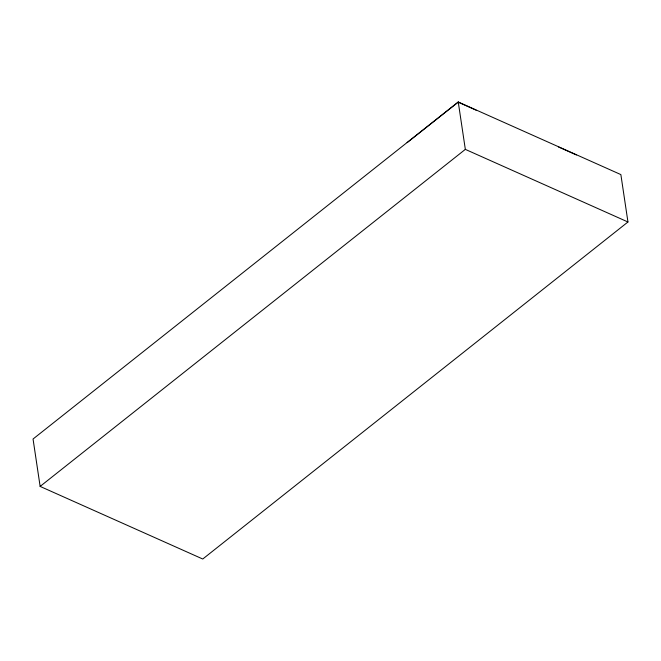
<?xml version="1.0" encoding="UTF-8"?>
<svg xmlns="http://www.w3.org/2000/svg" width="661" height="661" viewBox="0 0 661 661"><rect width="100%" height="100%" fill="white"/><g stroke="black" fill="none" stroke-linecap="round" stroke-linejoin="round"><path stroke-width="0.99" d="M458.247 101.984L33.05 439.011L40.131 486.413L202.753 559.016L627.95 221.989L620.869 174.587L458.247 101.984L465.336 149.378L627.95 221.989M407.135 142.619L458.172 102.166L476.094 110.172M40.131 486.413L465.336 149.378M558.471 146.957L576.392 154.955"/></g></svg>
